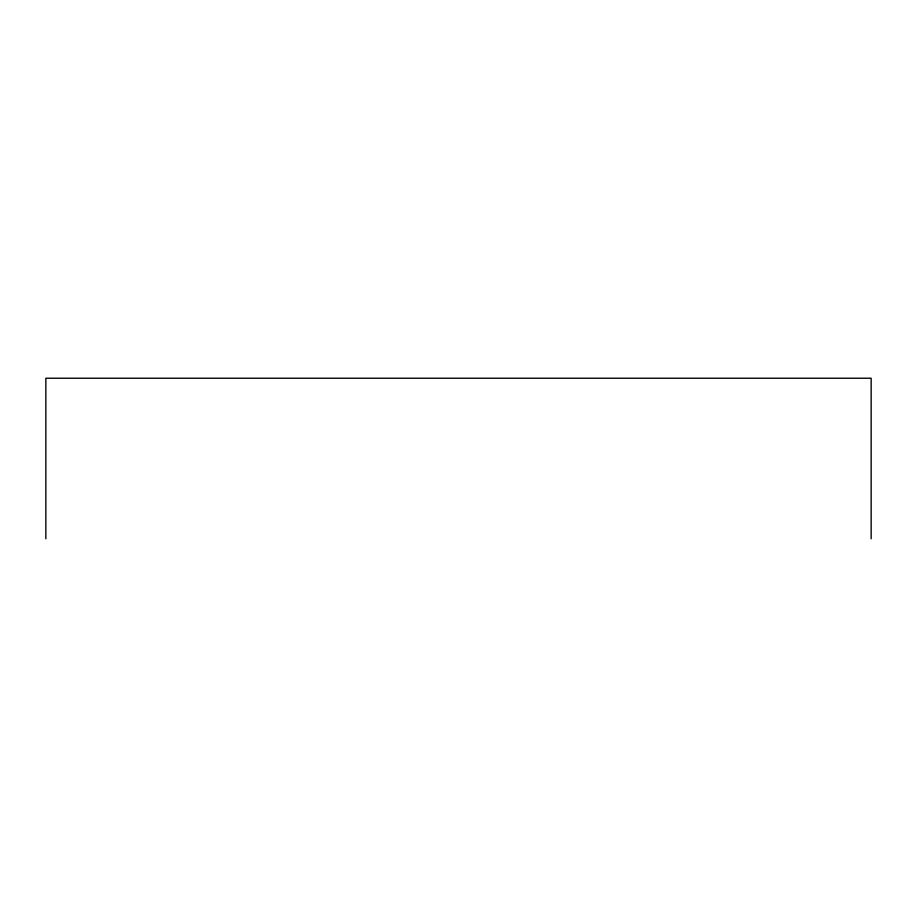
<?xml version="1.0" encoding="UTF-8"?>
<svg xmlns="http://www.w3.org/2000/svg" width="917" height="917" viewBox="0 0 917 917"><rect width="100%" height="100%" fill="white"/><g stroke="black" fill="none" stroke-linecap="round" stroke-linejoin="round"><path stroke-width="1.38" d="M871.15 538.772L871.15 378.228L45.85 378.228L45.85 538.772"/></g></svg>
